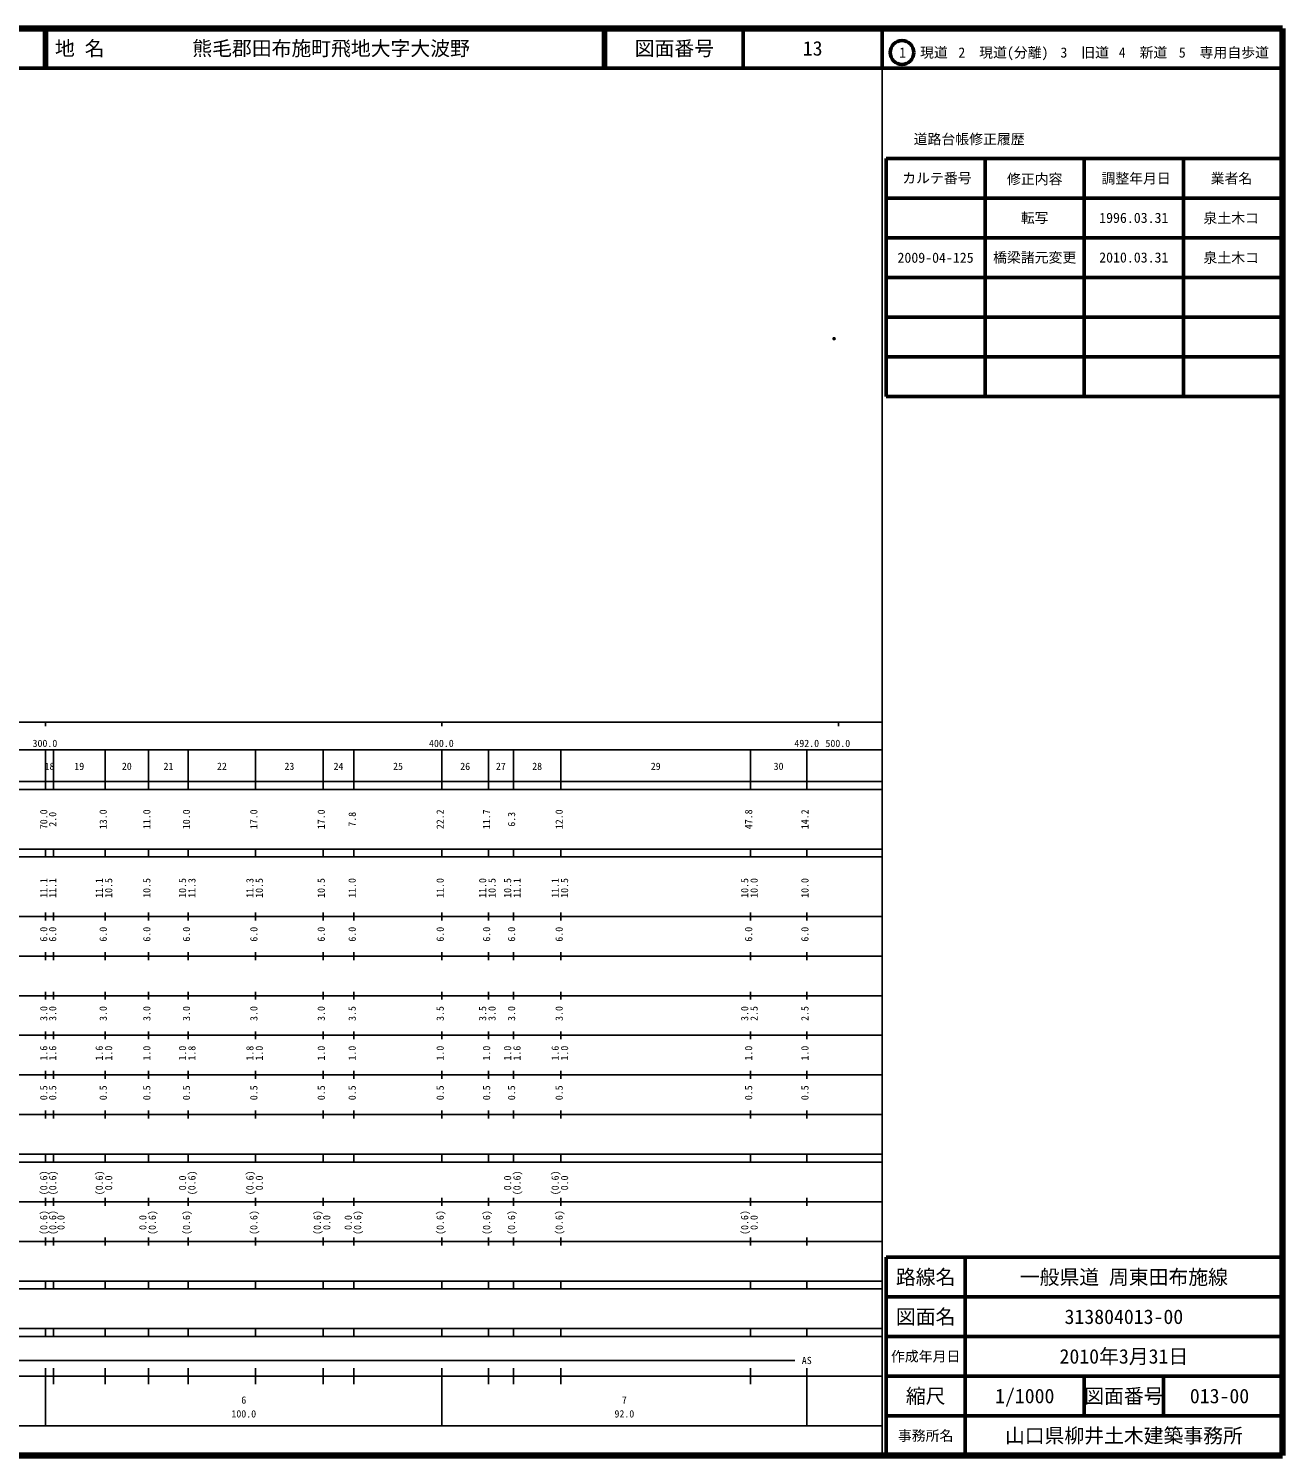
# Model space of a CAD drawing. Units: millimetres on the paper. Extents: x 40 to 680, y 20 to 380.
# Drawn here: x 363.7 to 680, y 20 to 380 of the extents above; entities that cross this region are included whole.
import ezdxf
from ezdxf.enums import TextEntityAlignment as Align

# ---------------------------------------------------------------- set-up
doc = ezdxf.new("R2010")
doc.units = ezdxf.units.MM
doc.header["$PDMODE"] = 32
doc.header["$PDSIZE"] = 0.5
doc.layers.add('M-OTRS', color=6, linetype='Continuous')
doc.layers.add('M-TTL-TXT', color=7, linetype='Continuous')
for name, color, linetype, lineweight in [('M-TTL', 2, 'Continuous', 140), ('M-TTL-BAND', 7, 'Continuous', 25), ('M-TTL-FRAM', 2, 'Continuous', 50), ('M-TTL-LINE', 7, 'Continuous', 50)]:
    doc.layers.add(name, color=color, linetype=linetype, lineweight=lineweight)
doc.styles.add('ＭＳ ゴシック', font='')
doc.styles.get('ＭＳ ゴシック').set_extended_font_data('MS Gothic')

msp = doc.modelspace()

# ---------------------------------------------------------------- linework, layer by layer
at = {"layer": 'M-OTRS'}
msp.add_point((566.886, 301.757), dxfattribs=at)
at = {"layer": 'M-TTL'}
for p, q in [((680, 380), (40, 380)), ((680, 20), (680, 380)), ((40, 20), (680, 20))]:
    msp.add_line(p, q, dxfattribs=at)
at = {"layer": 'M-TTL-BAND'}
for p, q in [((579, 20), (579, 370)), ((40, 205), (579, 205)), ((368, 205), (368, 204)), ((468, 205), (468, 204)), ((568, 205), (568, 204)), ((68, 198), (579, 198)), ((368, 188), (368, 198)), ((370, 188), (370, 198)), ((383, 188), (383, 198)), ((394, 188), (394, 198)), ((404, 188), (404, 198)), ((421, 188), (421, 198)), ((438, 188), (438, 198)), ((445.8, 188), (445.8, 198)), ((468, 188), (468, 198)), ((479.7, 188), (479.7, 198)), ((486, 188), (486, 198)), ((498, 188), (498, 198)), ((545.8, 188), (545.8, 198)), ((560, 188), (560, 198)), ((40, 190), (579, 190)), ((40, 188), (579, 188)), ((40, 173), (579, 173)), ((368, 171), (368, 173)), ((370, 171), (370, 173)), ((383, 171), (383, 173)), ((394, 171), (394, 173)), ((404, 171), (404, 173)), ((421, 171), (421, 173)), ((438, 171), (438, 173)), ((445.8, 171), (445.8, 173)), ((468, 171), (468, 173)), ((479.7, 171), (479.7, 173)), ((486, 171), (486, 173)), ((498, 171), (498, 173)), ((545.8, 171), (545.8, 173)), ((560, 171), (560, 173)), ((40, 171), (579, 171)), ((40, 156), (579, 156)), ((368, 155), (368, 157)), ((370, 155), (370, 157)), ((383, 155), (383, 157)), ((394, 155), (394, 157)), ((404, 155), (404, 157)), ((421, 155), (421, 157)), ((438, 155), (438, 157)), ((445.8, 155), (445.8, 157)), ((468, 155), (468, 157)), ((479.7, 155), (479.7, 157)), ((486, 155), (486, 157)), ((498, 155), (498, 157)), ((545.8, 155), (545.8, 157)), ((560, 155), (560, 157)), ((46, 146), (579, 146)), ((368, 145), (368, 147)), ((370, 145), (370, 147)), ((383, 145), (383, 147)), ((394, 145), (394, 147)), ((404, 145), (404, 147)), ((421, 145), (421, 147)), ((438, 145), (438, 147)), ((445.8, 145), (445.8, 147)), ((468, 145), (468, 147)), ((479.7, 145), (479.7, 147)), ((486, 145), (486, 147)), ((498, 145), (498, 147)), ((545.8, 145), (545.8, 147)), ((560, 145), (560, 147)), ((368, 135), (368, 137)), ((370, 135), (370, 137)), ((383, 135), (383, 137)), ((394, 135), (394, 137)), ((404, 135), (404, 137)), ((421, 135), (421, 137)), ((438, 135), (438, 137)), ((445.8, 135), (445.8, 137)), ((468, 135), (468, 137)), ((479.7, 135), (479.7, 137)), ((486, 135), (486, 137)), ((498, 135), (498, 137)), ((545.8, 135), (545.8, 137)), ((560, 135), (560, 137)), ((52, 136), (579, 136)), ((46, 126), (579, 126)), ((368, 125), (368, 127)), ((370, 125), (370, 127)), ((383, 125), (383, 127)), ((394, 125), (394, 127)), ((404, 125), (404, 127)), ((421, 125), (421, 127)), ((438, 125), (438, 127)), ((445.8, 125), (445.8, 127)), ((468, 125), (468, 127)), ((479.7, 125), (479.7, 127)), ((486, 125), (486, 127)), ((498, 125), (498, 127)), ((545.8, 125), (545.8, 127)), ((560, 125), (560, 127)), ((52, 116), (579, 116)), ((368, 115), (368, 117)), ((370, 115), (370, 117)), ((383, 115), (383, 117)), ((394, 115), (394, 117)), ((404, 115), (404, 117)), ((421, 115), (421, 117)), ((438, 115), (438, 117)), ((445.8, 115), (445.8, 117)), ((468, 115), (468, 117)), ((479.7, 115), (479.7, 117)), ((486, 115), (486, 117)), ((498, 115), (498, 117)), ((545.8, 115), (545.8, 117)), ((560, 115), (560, 117)), ((46, 106), (579, 106)), ((368, 105), (368, 107)), ((370, 105), (370, 107)), ((383, 105), (383, 107)), ((394, 105), (394, 107)), ((404, 105), (404, 107)), ((421, 105), (421, 107)), ((438, 105), (438, 107)), ((445.8, 105), (445.8, 107)), ((468, 105), (468, 107)), ((479.7, 105), (479.7, 107)), ((486, 105), (486, 107)), ((498, 105), (498, 107)), ((545.8, 105), (545.8, 107)), ((560, 105), (560, 107)), ((40, 96), (579, 96)), ((40, 94), (579, 94)), ((368, 94), (368, 96)), ((370, 94), (370, 96)), ((383, 94), (383, 96)), ((394, 94), (394, 96)), ((404, 94), (404, 96)), ((421, 94), (421, 96)), ((438, 94), (438, 96)), ((445.8, 94), (445.8, 96)), ((468, 94), (468, 96)), ((479.7, 94), (479.7, 96)), ((486, 94), (486, 96)), ((498, 94), (498, 96)), ((545.8, 94), (545.8, 96)), ((560, 94), (560, 96)), ((49, 84), (579, 84)), ((368, 83), (368, 85)), ((370, 83), (370, 85)), ((383, 83), (383, 85)), ((394, 83), (394, 85)), ((404, 83), (404, 85)), ((421, 83), (421, 85)), ((438, 83), (438, 85)), ((445.8, 83), (445.8, 85)), ((468, 83), (468, 85)), ((479.7, 83), (479.7, 85)), ((486, 83), (486, 85)), ((498, 83), (498, 85)), ((545.8, 83), (545.8, 85)), ((560, 83), (560, 85)), ((40, 74), (579, 74)), ((368, 73), (368, 75)), ((370, 73), (370, 75)), ((383, 73), (383, 75)), ((394, 73), (394, 75)), ((404, 73), (404, 75)), ((421, 73), (421, 75)), ((438, 73), (438, 75)), ((445.8, 73), (445.8, 75)), ((468, 73), (468, 75)), ((479.7, 73), (479.7, 75)), ((486, 73), (486, 75)), ((498, 73), (498, 75)), ((545.8, 73), (545.8, 75)), ((560, 73), (560, 75)), ((40, 64), (579, 64)), ((40, 62), (579, 62)), ((368, 62), (368, 64)), ((370, 62), (370, 64)), ((383, 62), (383, 64)), ((394, 62), (394, 64)), ((404, 62), (404, 64)), ((421, 62), (421, 64)), ((438, 62), (438, 64)), ((445.8, 62), (445.8, 64)), ((468, 62), (468, 64)), ((479.7, 62), (479.7, 64)), ((486, 62), (486, 64)), ((498, 62), (498, 64)), ((545.8, 62), (545.8, 64)), ((560, 62), (560, 64)), ((40, 52), (579, 52)), ((368, 50), (368, 52)), ((370, 50), (370, 52)), ((383, 50), (383, 52)), ((394, 50), (394, 52)), ((404, 50), (404, 52)), ((421, 50), (421, 52)), ((438, 50), (438, 52)), ((445.8, 50), (445.8, 52)), ((468, 50), (468, 52)), ((479.7, 50), (479.7, 52)), ((486, 50), (486, 52)), ((498, 50), (498, 52)), ((545.8, 50), (545.8, 52)), ((560, 50), (560, 52)), ((40, 50), (579, 50)), ((71, 44), (557, 44)), ((40, 40), (579, 40)), ((368, 27.5), (368, 42)), ((370, 38), (370, 42)), ((383, 38), (383, 42)), ((394, 38), (394, 42)), ((404, 38), (404, 42)), ((421, 38), (421, 42)), ((438, 38), (438, 42)), ((445.8, 38), (445.8, 42)), ((468, 27.5), (468, 42)), ((479.7, 38), (479.7, 42)), ((486, 38), (486, 42)), ((498, 38), (498, 42)), ((545.8, 38), (545.8, 42)), ((560, 27.5), (560, 42)), ((68, 27.5), (579, 27.5))]:
    msp.add_line(p, q, dxfattribs=at)
at = {"layer": 'M-TTL-FRAM'}
for p, q in [((580, 347.197), (580, 287.197)), ((580, 347.197), (680, 347.197)), ((580, 287.197), (680, 287.197)), ((680, 70), (580, 70)), ((580, 70), (580, 20))]:
    msp.add_line(p, q, dxfattribs=at)
at = {"layer": 'M-TTL-LINE'}
for p, q in [((367.75, 380), (367.75, 370)), ((368.25, 380), (368.25, 370)), ((508.747, 380), (508.747, 370)), ((509.247, 380), (509.247, 370)), ((543.997, 380), (543.997, 370)), ((579, 380), (579, 370)), ((40, 370), (680, 370)), ((605, 347.197), (605, 287.197)), ((630, 347.197), (630, 287.197)), ((655, 347.197), (655, 287.197)), ((580, 337.197), (680, 337.197)), ((580, 327.197), (680, 327.197)), ((580, 317.197), (680, 317.197)), ((580, 307.197), (680, 307.197)), ((580, 297.197), (680, 297.197)), ((600, 70), (600, 20)), ((680, 60), (580, 60)), ((680, 50), (580, 50)), ((680, 40), (580, 40)), ((630, 40), (630, 30)), ((650, 40), (650, 30)), ((680, 30), (580, 30))]:
    msp.add_line(p, q, dxfattribs=at)
msp.add_circle((584.031, 373.958), 3, dxfattribs=at)

# ---------------------------------------------------------------- texts
at = {"layer": 'M-TTL-BAND', "style": 'ＭＳ ゴシック'}
for s, p in [('300.0', (367.844, 198.195)), ('400.0', (467.844, 198.195)), ('492.0', (560, 198.195)), ('500.0', (567.844, 198.195)), ('18', (369, 192.405)), ('19', (376.5, 192.405)), ('20', (388.5, 192.405)), ('21', (399, 192.405)), ('22', (412.5, 192.405)), ('23', (429.5, 192.405)), ('24', (441.9, 192.405)), ('25', (456.9, 192.405)), ('26', (473.85, 192.405)), ('27', (482.85, 192.405)), ('28', (492, 192.405)), ('29', (521.9, 192.405)), ('30', (552.9, 192.405)), ('AS', (560, 42.5)), ('6', (418, 32.523)), ('7', (514, 32.523)), ('100.0', (418, 29.033)), ('92.0', (514, 29.033))]:
    msp.add_text(s, height=1.833, dxfattribs=at).set_placement(p, align=Align.BOTTOM_CENTER)
for s, p in [('70.0', (369, 180.5)), ('2.0', (371.25, 180.5)), ('13.0', (384, 180.5)), ('11.0', (395, 180.5)), ('10.0', (405, 180.5)), ('17.0', (422, 180.5)), ('17.0', (439, 180.5)), ('7.8', (446.8, 180.5)), ('22.2', (469, 180.5)), ('11.7', (480.7, 180.5)), ('6.3', (487, 180.5)), ('12.0', (499, 180.5)), ('47.8', (546.8, 180.5)), ('14.2', (561, 180.5)), ('11.1', (369, 163.174)), ('11.1', (371.25, 163.174)), ('11.1', (383, 163.174)), ('10.5', (385.37, 163.174)), ('10.5', (395, 163.174)), ('10.5', (404, 163.174)), ('11.3', (406.37, 163.174)), ('11.3', (421, 163.174)), ('10.5', (423.37, 163.174)), ('10.5', (439, 163.174)), ('11.0', (446.8, 163.174)), ('11.0', (469, 163.174)), ('11.0', (479.7, 163.174)), ('10.5', (482.07, 163.174)), ('10.5', (486, 163.174)), ('11.1', (488.37, 163.174)), ('11.1', (498, 163.174)), ('10.5', (500.37, 163.174)), ('10.5', (545.8, 163.174)), ('10.0', (548.17, 163.174)), ('10.0', (561, 163.174)), ('6.0', (369, 151.5)), ('6.0', (371.25, 151.5)), ('6.0', (384, 151.5)), ('6.0', (395, 151.5)), ('6.0', (405, 151.5)), ('6.0', (422, 151.5)), ('6.0', (439, 151.5)), ('6.0', (446.8, 151.5)), ('6.0', (469, 151.5)), ('6.0', (480.7, 151.5)), ('6.0', (487, 151.5)), ('6.0', (499, 151.5)), ('6.0', (546.8, 151.5)), ('6.0', (561, 151.5)), ('3.0', (369, 131.5)), ('3.0', (371.25, 131.5)), ('3.0', (384, 131.5)), ('3.0', (395, 131.5)), ('3.0', (405, 131.5)), ('3.0', (422, 131.5)), ('3.0', (439, 131.5)), ('3.5', (446.8, 131.5)), ('3.5', (469, 131.5)), ('3.5', (479.7, 131.5)), ('3.0', (482.07, 131.5)), ('3.0', (487, 131.5)), ('3.0', (499, 131.5)), ('3.0', (545.8, 131.5)), ('2.5', (548.17, 131.5)), ('2.5', (561, 131.5)), ('1.6', (369, 121.5)), ('1.6', (371.25, 121.5)), ('1.6', (383, 121.5)), ('1.0', (385.37, 121.5)), ('1.0', (395, 121.5)), ('1.0', (404, 121.5)), ('1.8', (406.37, 121.5)), ('1.8', (421, 121.5)), ('1.0', (423.37, 121.5)), ('1.0', (439, 121.5)), ('1.0', (446.8, 121.5)), ('1.0', (469, 121.5)), ('1.0', (480.7, 121.5)), ('1.0', (486, 121.5)), ('1.6', (488.37, 121.5)), ('1.6', (498, 121.5)), ('1.0', (500.37, 121.5)), ('1.0', (546.8, 121.5)), ('1.0', (561, 121.5)), ('0.5', (369, 111.5)), ('0.5', (371.25, 111.5)), ('0.5', (384, 111.5)), ('0.5', (395, 111.5)), ('0.5', (405, 111.5)), ('0.5', (422, 111.5)), ('0.5', (439, 111.5)), ('0.5', (446.8, 111.5)), ('0.5', (469, 111.5)), ('0.5', (480.7, 111.5)), ('0.5', (487, 111.5)), ('0.5', (499, 111.5)), ('0.5', (546.8, 111.5)), ('0.5', (561, 111.5)), ('(0.6)', (369, 88.764)), ('(0.6)', (371.25, 88.764)), ('(0.6)', (383, 88.764)), ('0.0', (385.37, 88.764)), ('0.0', (404, 88.764)), ('(0.6)', (406.37, 88.764)), ('(0.6)', (421, 88.764)), ('0.0', (423.37, 88.764)), ('0.0', (486, 88.764)), ('(0.6)', (488.37, 88.764)), ('(0.6)', (498, 88.764)), ('0.0', (500.37, 88.764)), ('(0.6)', (369, 78.764)), ('(0.6)', (371.25, 78.764)), ('0.0', (373.335, 78.764)), ('0.0', (394, 78.764)), ('(0.6)', (396.37, 78.764)), ('(0.6)', (405, 78.764)), ('(0.6)', (422, 78.764)), ('(0.6)', (438, 78.764)), ('0.0', (440.37, 78.764)), ('0.0', (445.8, 78.764)), ('(0.6)', (448.17, 78.764)), ('(0.6)', (469, 78.764)), ('(0.6)', (480.7, 78.764)), ('(0.6)', (487, 78.764)), ('(0.6)', (499, 78.764)), ('(0.6)', (545.8, 78.764)), ('0.0', (548.17, 78.764))]:
    msp.add_text(s, height=1.833, rotation=90, dxfattribs=at).set_placement(p, align=Align.BOTTOM_CENTER)
at = {"layer": 'M-TTL-TXT', "style": 'ＭＳ ゴシック'}
for s, p in [('地 名', (370.38, 375)), ('熊毛郡田布施町飛地大字大波野', (405.024, 375))]:
    msp.add_text(s, height=3.666, dxfattribs=at).set_placement(p, align=Align.MIDDLE_LEFT)
for s, height, p in [('図面番号', 3.666, (526.622, 375)), ('13', 3.666, (561.497, 375)), ('1\u3000現道', 2.566, (589.448, 373.958)), ('2\u3000現道(分離)', 2.566, (609.619, 373.958)), ('3\u3000旧道', 2.566, (630.121, 373.958)), ('4\u3000新道', 2.566, (644.824, 373.958)), ('5\u3000専用自歩道', 2.566, (665.228, 373.958)), ('道路台帳修正履歴', 2.566, (600.968, 352.113)), ('カルテ番号', 2.566, (592.839, 342.277)), ('修正内容', 2.566, (617.509, 342.023)), ('調整年月日', 2.566, (643.089, 342.197)), ('業者名', 2.566, (667.134, 342.197)), ('転写', 2.566, (617.5, 332.245)), ('1996.03.31', 2.566, (642.5, 332.245)), ('泉土木コ', 2.566, (667.077, 332.189)), ('2009-04-125', 2.566, (592.5, 322.189)), ('橋梁諸元変更', 2.566, (617.5, 322.245)), ('2010.03.31', 2.566, (642.5, 322.245)), ('泉土木コ', 2.566, (667.077, 322.189)), ('路線名', 3.666, (590, 65)), ('路線名', 3.666, (590, 65)), ('一般県道 周東田布施線', 3.666, (640, 65)), ('図面名', 3.666, (590, 55)), ('図面名', 3.666, (590, 55)), ('313804013-00', 3.666, (640, 55)), ('2010年3月31日', 3.666, (640, 45)), ('作成年月日', 2.566, (590, 45)), ('作成年月日', 2.566, (590, 45)), ('縮尺', 3.666, (590, 35)), ('縮尺', 3.666, (590, 35)), ('1/1000', 3.666, (615, 35)), ('図面番号', 3.666, (640, 35)), ('図面番号', 3.666, (640, 35)), ('013-00', 3.666, (664.125, 35)), ('事務所名', 2.566, (590, 25)), ('事務所名', 2.566, (590, 25)), ('山口県柳井土木建築事務所', 3.666, (640, 25))]:
    msp.add_text(s, height=height, dxfattribs=at).set_placement(p, align=Align.MIDDLE_CENTER)

doc.saveas('drawing.dxf')
